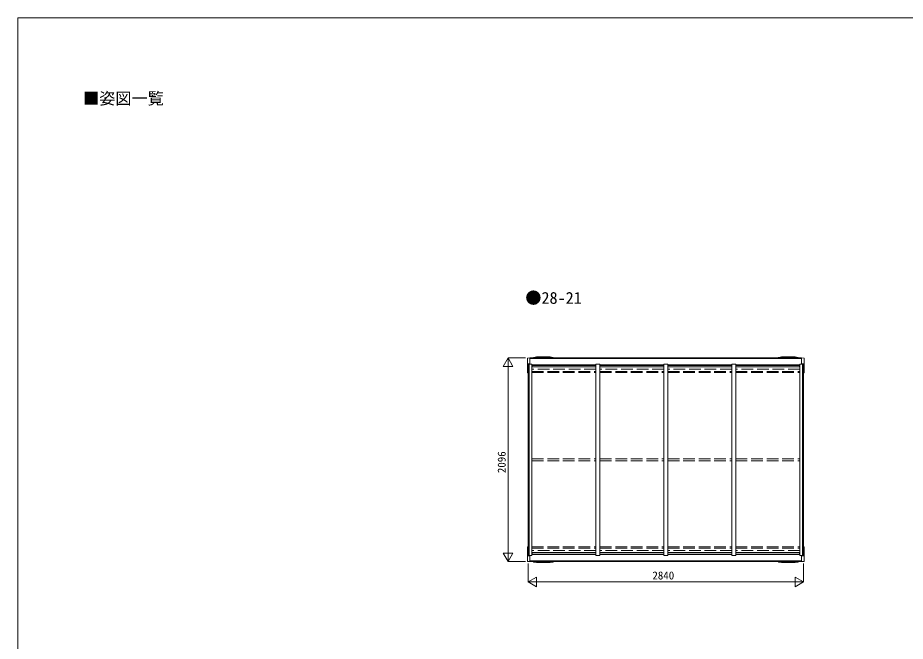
# Model space of a CAD drawing. Units: millimetres, scale not verified. Extents: x -9725 to 10350, y -7066 to 7244.
# Drawn here: x -9600 to -453, y 696 to 7119 of the extents above; entities that cross this region are included whole.
import ezdxf
from ezdxf.enums import TextEntityAlignment as Align

# ---------------------------------------------------------------- set-up
doc = ezdxf.new("R2010")
doc.units = ezdxf.units.MM
doc.header["$LTSCALE"] = 40
doc.linetypes.add('DASHED3', pattern=[4, 3, -1])
for name, color, linetype, lineweight in [('0-1_USER1', 3, 'Continuous', 18), ('0-2_YKK_ZWAK', 4, 'Continuous', 9), ('0-4_YKK_12', 6, 'Continuous', 9)]:
    doc.layers.add(name, color=color, linetype=linetype, lineweight=lineweight)
doc.layers.add('0-3_YKK_11', color=3, linetype='Continuous')
doc.styles.add('ＭＳ ゴシック', font='')
doc.styles.get('ＭＳ ゴシック').set_extended_font_data('MS Gothic')

msp = doc.modelspace()

# ---------------------------------------------------------------- linework, layer by layer
at = {"layer": '0-1_USER1'}
for p in [(9900.02, 7118.75), (-9599.98, -6131.25)]:
    msp.add_line(p, (-9599.98, 7118.75), dxfattribs=at)
at = {"layer": '0-2_YKK_ZWAK'}
for p, q in [((-4346.03, 3612.98), (-4346.03, 3463.4)), ((-4321.03, 3615.24), (-4345.09, 3613.98)), ((-4321.03, 3551.53), (-4321.03, 3615.24)), ((-1521.03, 3614.26), (-4321.03, 3614.26)), ((-1521.03, 3607.71), (-4321.03, 3607.71)), ((-4278.49, 3614.26), (-4278.33, 3617.26)), ((-4087.75, 3617.26), (-4278.33, 3617.26)), ((-4112.54, 3625.26), (-4253.54, 3625.26)), ((-4230.04, 3617.26), (-4229.88, 3614.26)), ((-4136.04, 3617.26), (-4136.2, 3614.26)), ((-4080.91, 3620.26), (-4112.54, 3625.26)), ((-4087.6, 3614.26), (-4087.75, 3617.26)), ((-4080.59, 3614.26), (-4080.91, 3620.26)), ((-1754.49, 3614.26), (-1754.33, 3617.26)), ((-1563.75, 3617.26), (-1754.33, 3617.26)), ((-1588.54, 3625.26), (-1729.54, 3625.26)), ((-1706.04, 3617.26), (-1705.88, 3614.26)), ((-1612.04, 3617.26), (-1612.2, 3614.26)), ((-1556.91, 3620.26), (-1588.54, 3625.26)), ((-1563.6, 3614.26), (-1563.75, 3617.26)), ((-1556.59, 3614.26), (-1556.91, 3620.26)), ((-1521.04, 3615.25), (-1496.99, 3613.99)), ((-1521.04, 3551.54), (-1521.04, 3615.25)), ((-1496.04, 3612.99), (-1496.04, 3463.41)), ((-4321.03, 3556.01), (-4342.03, 3554.63)), ((-4342.03, 3554.63), (-4342.03, 3462.24)), ((-4341.04, 3551.54), (-4341.04, 2566.26)), ((-4341.04, 3551.54), (-4301.15, 3551.54)), ((-4328.04, 2566.26), (-4328.04, 3551.54)), ((-4301.04, 3551.54), (-4301.04, 2566.26)), ((-3641.04, 3543.66), (-4301.04, 3543.66)), ((-4301.04, 3529.13), (-4300.04, 3529.13)), ((-3642.04, 3538.01), (-4300.04, 3538.01)), ((-4300.04, 3521.81), (-4300.04, 3538.01)), ((-4300.04, 3537.46), (-3642.04, 3537.46)), ((-4300.04, 3521.81), (-3642.04, 3521.81)), ((-3642.04, 3521.81), (-3642.04, 3538.01)), ((-3642.04, 3529.13), (-3641.04, 3529.13)), ((-3641.04, 3551.54), (-3641.04, 2566.26)), ((-3601.04, 3551.54), (-3641.04, 3551.54)), ((-3601.04, 3551.54), (-3601.04, 2566.26)), ((-2941.04, 3543.66), (-3601.04, 3543.66)), ((-3601.04, 3529.13), (-3600.04, 3529.13)), ((-2942.04, 3538.01), (-3600.04, 3538.01)), ((-3600.04, 3521.81), (-3600.04, 3538.01)), ((-3600.04, 3537.46), (-2942.04, 3537.46)), ((-3600.04, 3521.81), (-2942.04, 3521.81)), ((-2942.04, 3521.81), (-2942.04, 3538.01)), ((-2942.04, 3529.13), (-2941.04, 3529.13)), ((-2941.04, 3551.54), (-2941.04, 2566.26)), ((-2901.04, 3551.54), (-2941.04, 3551.54)), ((-2901.04, 3551.54), (-2901.04, 2566.26)), ((-2241.04, 3543.66), (-2901.04, 3543.66)), ((-2901.04, 3529.13), (-2900.04, 3529.13)), ((-2242.04, 3538.01), (-2900.04, 3538.01)), ((-2900.04, 3521.81), (-2900.04, 3538.01)), ((-2900.04, 3537.46), (-2242.04, 3537.46)), ((-2900.04, 3521.81), (-2242.04, 3521.81)), ((-2242.04, 3521.81), (-2242.04, 3538.01)), ((-2242.04, 3529.13), (-2241.04, 3529.13)), ((-2241.04, 3551.54), (-2241.04, 2566.26)), ((-2201.04, 3551.54), (-2241.04, 3551.54)), ((-2201.04, 3551.54), (-2201.04, 2566.26)), ((-1541.04, 3543.66), (-2201.04, 3543.66)), ((-2201.04, 3529.13), (-2200.04, 3529.13)), ((-1542.04, 3538.01), (-2200.04, 3538.01)), ((-2200.04, 3521.81), (-2200.04, 3538.01)), ((-2200.04, 3537.46), (-1542.04, 3537.46)), ((-2200.04, 3521.81), (-1542.04, 3521.81)), ((-1542.04, 3521.81), (-1542.04, 3538.01)), ((-1542.04, 3529.13), (-1541.04, 3529.13)), ((-1541.04, 3551.54), (-1541.04, 2566.26)), ((-1501.04, 3551.54), (-1540.93, 3551.54)), ((-1521.04, 3556.03), (-1500.04, 3554.65)), ((-1514.04, 2566.26), (-1514.04, 3551.54)), ((-1501.04, 3551.54), (-1501.04, 2566.26)), ((-1500.04, 3554.65), (-1500.04, 3462.25)), ((-4342.03, 3462.24), (-4345.09, 3462.4)), ((-4341.04, 3464.24), (-4342.03, 3464.24)), ((-1501.04, 3464.25), (-1500.04, 3464.25)), ((-1500.04, 3462.25), (-1496.99, 3462.41)), ((-4341.04, 1580.98), (-4341.04, 2566.26)), ((-4328.04, 2566.26), (-4328.04, 1580.98)), ((-4301.04, 1580.98), (-4301.04, 2566.26)), ((-3641.04, 1580.98), (-3641.04, 2566.26)), ((-3601.04, 1580.98), (-3601.04, 2566.26)), ((-2941.04, 1580.98), (-2941.04, 2566.26)), ((-2901.04, 1580.98), (-2901.04, 2566.26)), ((-2241.04, 1580.98), (-2241.04, 2566.26)), ((-2201.04, 1580.98), (-2201.04, 2566.26)), ((-1541.04, 1580.98), (-1541.04, 2566.26)), ((-1514.04, 2566.26), (-1514.04, 1580.98)), ((-1501.04, 1580.98), (-1501.04, 2566.26)), ((-4346.03, 1519.54), (-4346.03, 1669.12)), ((-4342.03, 1670.28), (-4345.09, 1670.12)), ((-4342.03, 1577.88), (-4342.03, 1670.28)), ((-4341.04, 1668.28), (-4342.03, 1668.28)), ((-1501.04, 1668.26), (-1500.04, 1668.26)), ((-1500.04, 1670.26), (-1496.99, 1670.1)), ((-1500.04, 1577.87), (-1500.04, 1670.26)), ((-1496.04, 1519.52), (-1496.04, 1669.11)), ((-4321.03, 1576.5), (-4342.03, 1577.88)), ((-4341.04, 1580.98), (-4301.15, 1580.98)), ((-4321.03, 1580.99), (-4321.03, 1517.28)), ((-4301.04, 1603.39), (-4300.04, 1603.39)), ((-3641.04, 1588.86), (-4301.04, 1588.86)), ((-4300.04, 1610.71), (-3642.04, 1610.71)), ((-4300.04, 1610.71), (-4300.04, 1594.51)), ((-4300.04, 1595.05), (-3642.04, 1595.05)), ((-3642.04, 1594.51), (-4300.04, 1594.51)), ((-3642.04, 1610.71), (-3642.04, 1594.51)), ((-3642.04, 1603.39), (-3641.04, 1603.39)), ((-3601.04, 1580.98), (-3641.04, 1580.98)), ((-3601.04, 1603.39), (-3600.04, 1603.39)), ((-2941.04, 1588.86), (-3601.04, 1588.86)), ((-3600.04, 1610.71), (-2942.04, 1610.71)), ((-3600.04, 1610.71), (-3600.04, 1594.51)), ((-3600.04, 1595.05), (-2942.04, 1595.05)), ((-2942.04, 1594.51), (-3600.04, 1594.51)), ((-2942.04, 1610.71), (-2942.04, 1594.51)), ((-2942.04, 1603.39), (-2941.04, 1603.39)), ((-2901.04, 1580.98), (-2941.04, 1580.98)), ((-2901.04, 1603.39), (-2900.04, 1603.39)), ((-2241.04, 1588.86), (-2901.04, 1588.86)), ((-2900.04, 1610.71), (-2242.04, 1610.71)), ((-2900.04, 1610.71), (-2900.04, 1594.51)), ((-2900.04, 1595.05), (-2242.04, 1595.05)), ((-2242.04, 1594.51), (-2900.04, 1594.51)), ((-2242.04, 1610.71), (-2242.04, 1594.51)), ((-2242.04, 1603.39), (-2241.04, 1603.39)), ((-2201.04, 1580.98), (-2241.04, 1580.98)), ((-2201.04, 1603.39), (-2200.04, 1603.39)), ((-1541.04, 1588.86), (-2201.04, 1588.86)), ((-2200.04, 1610.71), (-1542.04, 1610.71)), ((-2200.04, 1610.71), (-2200.04, 1594.51)), ((-2200.04, 1595.05), (-1542.04, 1595.05)), ((-1542.04, 1594.51), (-2200.04, 1594.51)), ((-1542.04, 1610.71), (-1542.04, 1594.51)), ((-1542.04, 1603.39), (-1541.04, 1603.39)), ((-1501.04, 1580.98), (-1540.93, 1580.98)), ((-1521.04, 1580.98), (-1521.04, 1517.26)), ((-1521.04, 1576.49), (-1500.04, 1577.87)), ((-4321.03, 1517.28), (-4345.09, 1518.54)), ((-1521.03, 1524.8), (-4321.03, 1524.8)), ((-1521.03, 1518.26), (-4321.03, 1518.26)), ((-4278.49, 1518.26), (-4278.33, 1515.26)), ((-4087.75, 1515.26), (-4278.33, 1515.26)), ((-4112.54, 1507.26), (-4253.54, 1507.26)), ((-4230.04, 1515.26), (-4229.88, 1518.26)), ((-4136.04, 1515.26), (-4136.2, 1518.26)), ((-4080.91, 1512.26), (-4112.54, 1507.26)), ((-4087.6, 1518.26), (-4087.75, 1515.26)), ((-4080.59, 1518.26), (-4080.91, 1512.26)), ((-1754.49, 1518.26), (-1754.33, 1515.26)), ((-1563.75, 1515.26), (-1754.33, 1515.26)), ((-1588.54, 1507.26), (-1729.54, 1507.26)), ((-1706.04, 1515.26), (-1705.88, 1518.26)), ((-1612.04, 1515.26), (-1612.2, 1518.26)), ((-1556.91, 1512.26), (-1588.54, 1507.26)), ((-1563.6, 1518.26), (-1563.75, 1515.26)), ((-1556.59, 1518.26), (-1556.91, 1512.26)), ((-1521.04, 1517.26), (-1496.99, 1518.52))]:
    msp.add_line(p, q, dxfattribs=at)
at = {"layer": '0-2_YKK_ZWAK', "linetype": 'DASHED3'}
for p, q in [((-3641.04, 3499.75), (-4301.04, 3499.75)), ((-4301.04, 3476.02), (-3641.04, 3476.02)), ((-2941.04, 3499.75), (-3601.04, 3499.75)), ((-3601.04, 3476.02), (-2941.04, 3476.02)), ((-2241.04, 3499.75), (-2901.04, 3499.75)), ((-2901.04, 3476.02), (-2241.04, 3476.02)), ((-1541.04, 3499.75), (-2201.04, 3499.75)), ((-2201.04, 3476.02), (-1541.04, 3476.02)), ((-4301.04, 3464.26), (-3641.04, 3464.26)), ((-3601.04, 3464.26), (-2941.04, 3464.26)), ((-2901.04, 3464.26), (-2241.04, 3464.26)), ((-2201.04, 3464.26), (-1541.04, 3464.26)), ((-4301.04, 2576.26), (-3641.04, 2576.26)), ((-3601.04, 2576.26), (-2941.04, 2576.26)), ((-2901.04, 2576.26), (-2241.04, 2576.26)), ((-2201.04, 2576.26), (-1541.04, 2576.26)), ((-4301.04, 2556.26), (-3641.04, 2556.26)), ((-3601.04, 2556.26), (-2941.04, 2556.26)), ((-2901.04, 2556.26), (-2241.04, 2556.26)), ((-2201.04, 2556.26), (-1541.04, 2556.26)), ((-4301.04, 1668.26), (-3641.04, 1668.26)), ((-4301.04, 1656.5), (-3641.04, 1656.5)), ((-3601.04, 1668.26), (-2941.04, 1668.26)), ((-3601.04, 1656.5), (-2941.04, 1656.5)), ((-2901.04, 1668.26), (-2241.04, 1668.26)), ((-2901.04, 1656.5), (-2241.04, 1656.5)), ((-2201.04, 1668.26), (-1541.04, 1668.26)), ((-2201.04, 1656.5), (-1541.04, 1656.5)), ((-3641.04, 1632.77), (-4301.04, 1632.77)), ((-2941.04, 1632.77), (-3601.04, 1632.77)), ((-2241.04, 1632.77), (-2901.04, 1632.77)), ((-1541.04, 1632.77), (-2201.04, 1632.77))]:
    msp.add_line(p, q, dxfattribs=at)
at = {"layer": '0-2_YKK_ZWAK'}
for points in [[(-4285.49, 3614.26), (-4285.17, 3620.26), (-4253.54, 3625.26)], [(-1761.49, 3614.26), (-1761.17, 3620.26), (-1729.54, 3625.26)], [(-4285.49, 1518.26), (-4285.17, 1512.26), (-4253.54, 1507.26)], [(-1761.49, 1518.26), (-1761.17, 1512.26), (-1729.54, 1507.26)]]:
    msp.add_lwpolyline(points, dxfattribs=at)
for centre, start, end in [((-4345.03, 3612.98), 93.0004, 180.0004), ((-1497.04, 3612.99), 0, 87), ((-4345.03, 3463.4), 180.0004, 267.0004), ((-1497.04, 3463.41), 273, 0), ((-4345.03, 1669.12), 92.9996, 179.9996), ((-1497.04, 1669.11), 0, 87), ((-4345.03, 1519.54), 179.9996, 266.9996), ((-1497.04, 1519.52), 273, 0)]:
    msp.add_arc(centre, 1, start, end, dxfattribs=at)
at = {"layer": '0-4_YKK_12'}
for p, q in [((-4546.03, 3614.26), (-4596.03, 3527.66)), ((-4367.03, 3614.26), (-4547.03, 3614.26)), ((-4546.03, 3614.26), (-4496.03, 3527.66)), ((-4546.03, 3614.26), (-4546.03, 3441.05)), ((-4596.03, 3527.66), (-4496.03, 3527.66)), ((-4546.03, 3514.26), (-4546.03, 1618.26)), ((-4546.03, 1518.26), (-4546.03, 1691.46)), ((-4546.03, 1518.26), (-4596.03, 1604.86)), ((-4496.03, 1604.86), (-4596.03, 1604.86)), ((-4546.03, 1518.26), (-4496.03, 1604.86)), ((-4367.03, 1518.26), (-4547.03, 1518.26)), ((-4341.04, 1497.26), (-4341.04, 1306.26)), ((-1501.04, 1497.26), (-1501.04, 1306.26)), ((-4341.04, 1307.26), (-4254.44, 1357.26)), ((-4341.04, 1307.26), (-4254.44, 1257.26)), ((-4341.04, 1307.26), (-4167.84, 1307.26)), ((-4254.44, 1257.26), (-4254.44, 1357.26)), ((-1601.04, 1307.26), (-4241.04, 1307.26)), ((-1501.04, 1307.26), (-1674.24, 1307.26)), ((-1501.04, 1307.26), (-1587.64, 1357.26)), ((-1587.64, 1357.26), (-1587.64, 1257.26)), ((-1501.04, 1307.26), (-1587.64, 1257.26))]:
    msp.add_line(p, q, dxfattribs=at)

# ---------------------------------------------------------------- texts
at = {"layer": '0-3_YKK_11', "style": 'ＭＳ ゴシック'}
for s, p in [('■姿図一覧', (-8927.78, 6189.98)), ('●28-21', (-4369.36, 4135.59))]:
    msp.add_text(s, height=122.2, dxfattribs=at).set_placement(p, align=Align.BOTTOM_LEFT)
at = {"layer": '0-4_YKK_12', "style": 'ＭＳ ゴシック'}
msp.add_text('2096', height=82.48, rotation=90, dxfattribs=at).set_placement((-4546.83, 2428.26), align=Align.BOTTOM_LEFT)
msp.add_text('2840', height=82.48, dxfattribs=at).set_placement((-3059.04, 1308.06), align=Align.BOTTOM_LEFT)

doc.saveas('drawing.dxf')
